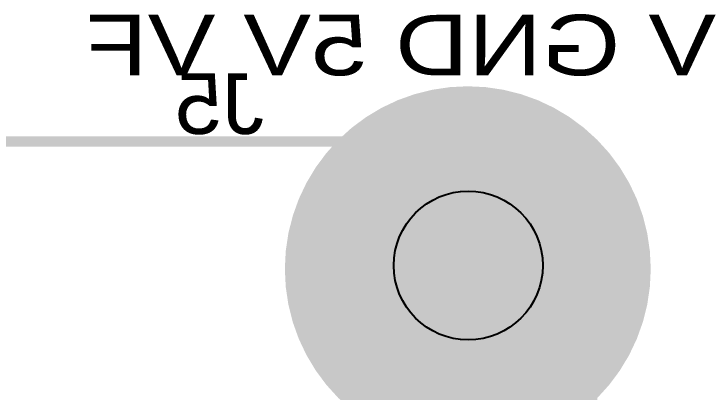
# Model space of a CAD drawing. Header units: inches. Extents: x 15 to 148, y 10 to 111.
# Drawn here: x 141.96 to 143.201, y 103.395 to 104.07 of the extents above; entities that cross this region are included whole.
import ezdxf

# ---------------------------------------------------------------- set-up
doc = ezdxf.new("R2010")
doc.units = ezdxf.units.IN
doc.header["$MEASUREMENT"] = 0
doc.layers.add('BLK_12AWG', color=7, linetype='Continuous')

# ---------------------------------------------------------------- blocks, each defined once
blk = doc.blocks.new('EPAD')
at = {"const_width": 0.5}
blk.add_lwpolyline([(-0.25, 0, 1), (0.25, 0, 1)], format="xyb", close=True, dxfattribs=at)
blk = doc.blocks.new('CEGHSD')
at = {"const_width": 0.008}
for points in [[(133.14813, 102.30923), (136.80954, 102.30923)], [(133.14813, 102.30923), (136.80954, 102.30923)], [(133.14813, 102.30923), (136.80954, 102.30923)], [(136.80954, 102.30923), (136.80954, 99.55332)], [(136.80954, 102.30923), (136.80954, 99.55332)], [(136.80954, 102.30923), (136.80954, 99.55332)]]:
    blk.add_lwpolyline(points, dxfattribs=at)
blk.add_circle((136.71112, 102.2108), 0.05906)
blk.add_circle((136.71112, 102.2108), 0.05906)
blk.add_circle((136.71112, 102.2108), 0.05906)
at = {"xscale": 0.29, "yscale": 0.29}
blk.add_blockref('EPAD', (136.71079, 102.20806), dxfattribs=at)
at = {"text_generation_flag": 2}
for s, width, p in [('12V GND 5V VF', 1.25, (136.99672, 102.36178)), ('J5', 1.041667, (136.54926, 102.31523)), ('J5', 1.041667, (136.54926, 102.31523)), ('J5', 1.041667, (136.54926, 102.31523))]:
    blk.add_text(s, height=0.048, dxfattribs=dict(at, width=width)).set_placement(p)

msp = doc.modelspace()

# ---------------------------------------------------------------- block references
at = {"layer": 'BLK_12AWG', "xscale": 2.25, "yscale": 2.25, "zscale": 2.25}
msp.add_blockref('CEGHSD', (-164.8303, -126.3532), dxfattribs=at)

doc.saveas('drawing.dxf')
